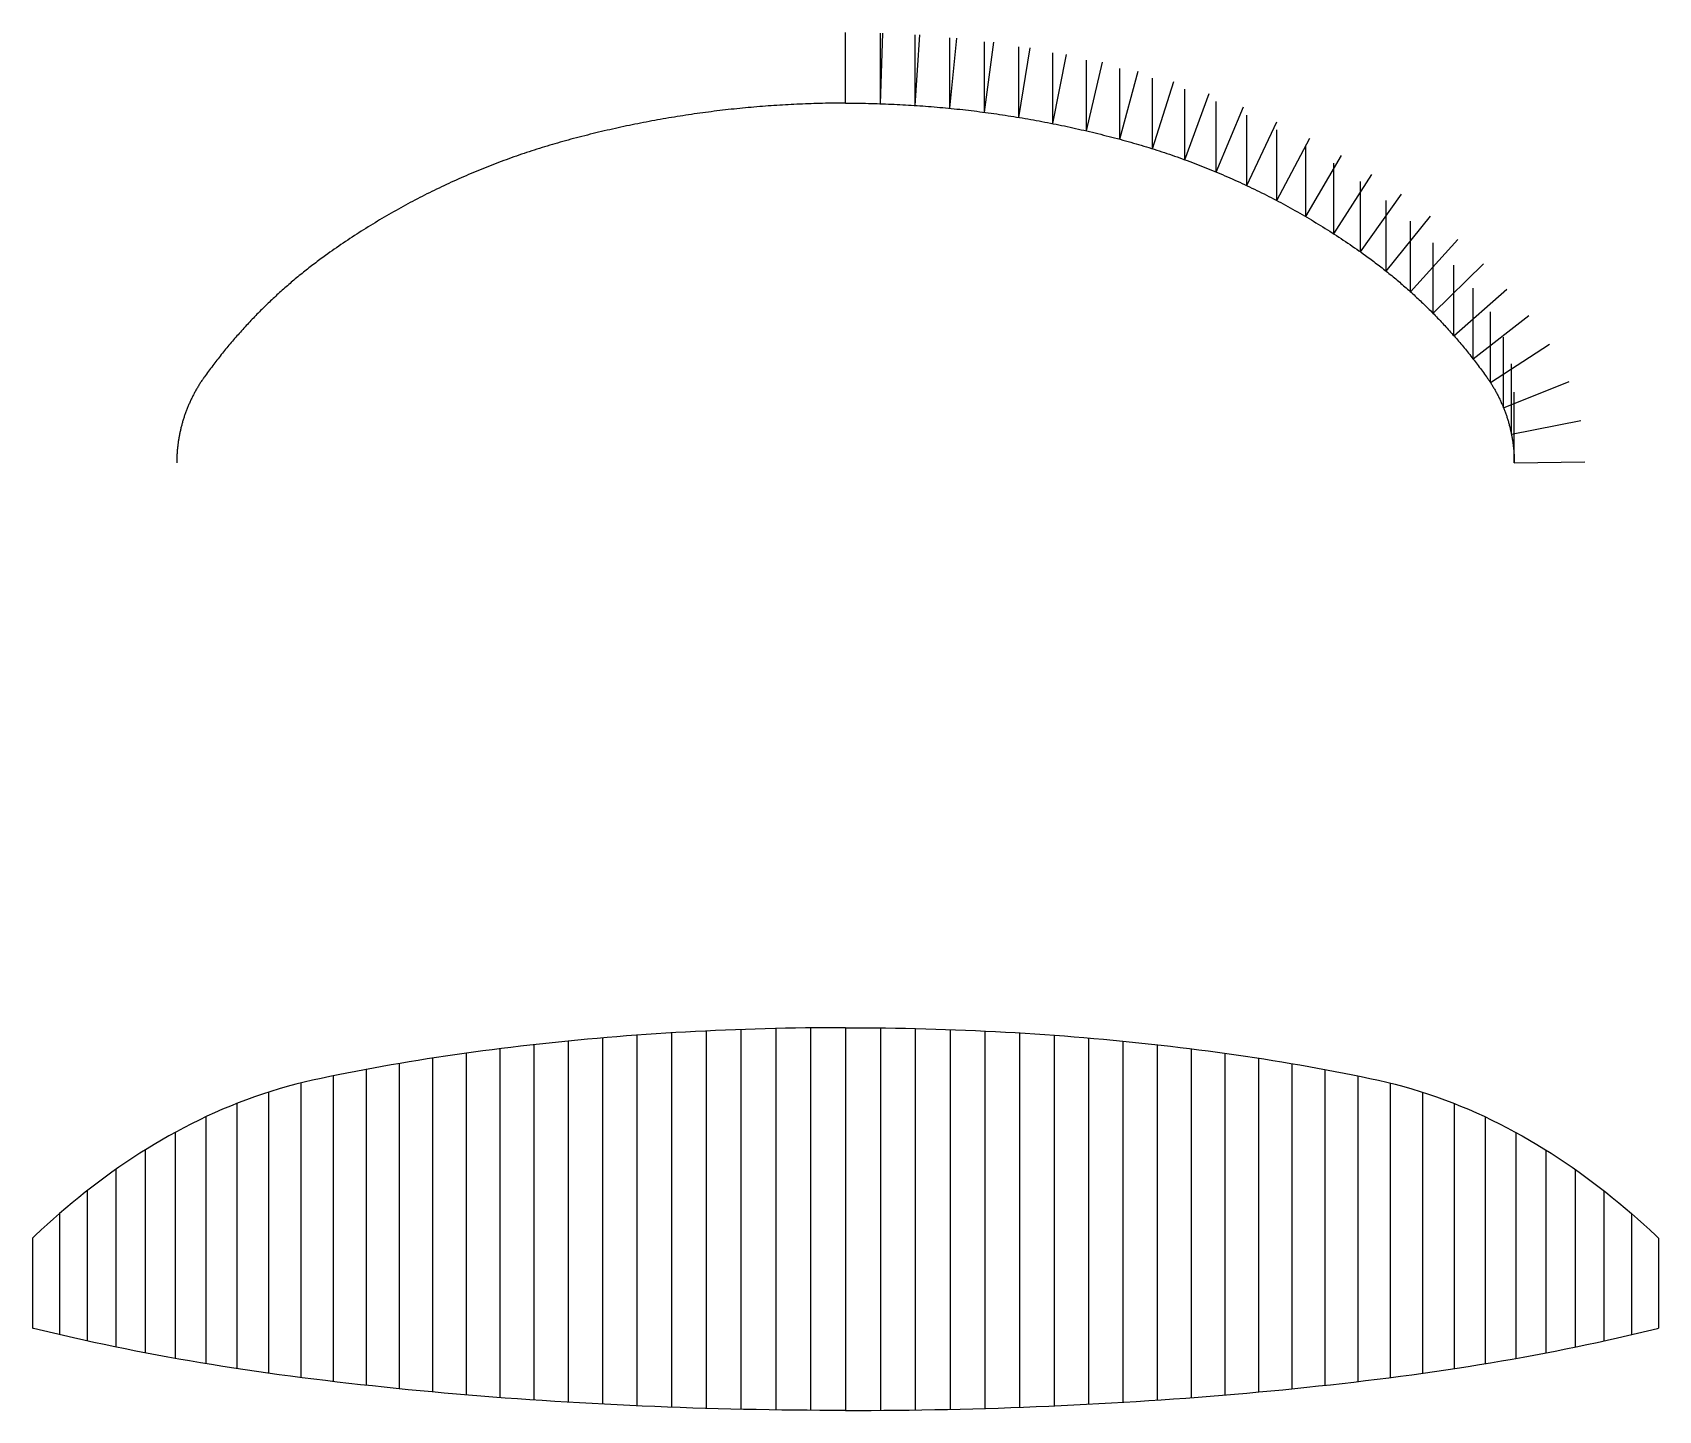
# Model space of a CAD drawing. Extents: x -576 to 576, y -271 to 705.
import ezdxf

# ---------------------------------------------------------------- set-up
doc = ezdxf.new("R2010")
doc.units = 0

msp = doc.modelspace()

# ---------------------------------------------------------------- linework, layer by layer
at = {"layer": 'default', "color": 1, "linetype": 'CONTINUOUS'}
for p, q in [((0, 654.62), (0, 704.62)), ((24.71, 654.21), (24.71, 704.21)), ((49.37, 652.99), (49.37, 702.99)), ((73.95, 650.96), (73.95, 700.96)), ((98.4, 648.13), (98.4, 698.13)), ((122.69, 644.52), (122.69, 694.52)), ((146.77, 640.12), (146.77, 690.12)), ((170.62, 634.95), (170.62, 684.95)), ((194.19, 629.04), (194.19, 679.04)), ((217.42, 622.3), (217.42, 672.3)), ((240.2, 614.55), (240.2, 664.55)), ((-121.1, 644.78), (-123.1, 644.45)), ((-119.1, 645.1), (-121.1, 644.78)), ((-117.1, 645.42), (-119.1, 645.1)), ((-115.1, 645.73), (-117.1, 645.42)), ((-113.09, 646.04), (-115.1, 645.73)), ((-111.09, 646.35), (-113.09, 646.04)), ((-109.08, 646.64), (-111.09, 646.35)), ((-107.08, 646.94), (-109.08, 646.64)), ((-105.07, 647.22), (-107.08, 646.94)), ((-103.06, 647.5), (-105.07, 647.22)), ((-101.05, 647.78), (-103.06, 647.5)), ((-99.04, 648.05), (-101.05, 647.78)), ((-97.03, 648.31), (-99.04, 648.05)), ((-95.02, 648.57), (-97.03, 648.31)), ((-93.01, 648.83), (-95.02, 648.57)), ((-91, 649.08), (-93.01, 648.83)), ((-88.99, 649.32), (-91, 649.08)), ((-86.97, 649.56), (-88.99, 649.32)), ((-84.96, 649.79), (-86.97, 649.56)), ((-82.95, 650.02), (-84.96, 649.79)), ((-80.93, 650.24), (-82.95, 650.02)), ((-78.92, 650.45), (-80.93, 650.24)), ((-76.9, 650.67), (-78.92, 650.45)), ((-74.88, 650.87), (-76.9, 650.67)), ((-72.86, 651.07), (-74.88, 650.87)), ((-70.85, 651.26), (-72.86, 651.07)), ((-68.83, 651.45), (-70.85, 651.26)), ((-66.81, 651.64), (-68.83, 651.45)), ((-64.79, 651.81), (-66.81, 651.64)), ((-62.77, 651.99), (-64.79, 651.81)), ((-60.75, 652.15), (-62.77, 651.99)), ((-58.73, 652.31), (-60.75, 652.15)), ((-56.71, 652.47), (-58.73, 652.31)), ((-54.69, 652.62), (-56.71, 652.47)), ((-52.66, 652.77), (-54.69, 652.62)), ((-50.64, 652.91), (-52.66, 652.77)), ((-48.62, 653.04), (-50.64, 652.91)), ((-46.6, 653.17), (-48.62, 653.04)), ((-44.57, 653.29), (-46.6, 653.17)), ((-42.55, 653.41), (-44.57, 653.29)), ((-40.52, 653.52), (-42.55, 653.41)), ((-38.5, 653.63), (-40.52, 653.52)), ((-36.48, 653.73), (-38.5, 653.63)), ((-34.45, 653.83), (-36.48, 653.73)), ((-32.43, 653.92), (-34.45, 653.83)), ((-30.4, 654), (-32.43, 653.92)), ((-28.37, 654.08), (-30.4, 654)), ((-26.35, 654.15), (-28.37, 654.08)), ((-24.32, 654.22), (-26.35, 654.15)), ((-22.3, 654.29), (-24.32, 654.22)), ((-20.27, 654.34), (-22.3, 654.29)), ((-18.24, 654.4), (-20.27, 654.34)), ((-16.22, 654.44), (-18.24, 654.4)), ((-14.19, 654.48), (-16.22, 654.44)), ((-12.16, 654.52), (-14.19, 654.48)), ((-10.14, 654.55), (-12.16, 654.52)), ((-8.11, 654.57), (-10.14, 654.55)), ((-6.08, 654.59), (-8.11, 654.57)), ((-4.05, 654.61), (-6.08, 654.59)), ((-2.03, 654.61), (-4.05, 654.61)), ((0, 654.62), (-2.03, 654.61)), ((262.48, 605.83), (262.48, 655.83)), ((284.2, 596.19), (284.2, 646.19)), ((-176.72, 633.5), (-178.69, 633.02)), ((-174.75, 633.98), (-176.72, 633.5)), ((-172.78, 634.45), (-174.75, 633.98)), ((-170.8, 634.91), (-172.78, 634.45)), ((-168.83, 635.37), (-170.8, 634.91)), ((-166.85, 635.82), (-168.83, 635.37)), ((-164.87, 636.27), (-166.85, 635.82)), ((-162.9, 636.72), (-164.87, 636.27)), ((-160.92, 637.15), (-162.9, 636.72)), ((-158.94, 637.59), (-160.92, 637.15)), ((-156.95, 638.01), (-158.94, 637.59)), ((-154.97, 638.43), (-156.95, 638.01)), ((-152.99, 638.85), (-154.97, 638.43)), ((-151, 639.26), (-152.99, 638.85)), ((-149.02, 639.67), (-151, 639.26)), ((-147.03, 640.07), (-149.02, 639.67)), ((-145.04, 640.46), (-147.03, 640.07)), ((-143.05, 640.85), (-145.04, 640.46)), ((-141.06, 641.23), (-143.05, 640.85)), ((-139.07, 641.61), (-141.06, 641.23)), ((-137.08, 641.99), (-139.07, 641.61)), ((-135.08, 642.35), (-137.08, 641.99)), ((-133.09, 642.72), (-135.08, 642.35)), ((-131.09, 643.07), (-133.09, 642.72)), ((-129.1, 643.42), (-131.09, 643.07)), ((-127.1, 643.77), (-129.1, 643.42)), ((-125.1, 644.11), (-127.1, 643.77)), ((-123.1, 644.45), (-125.1, 644.11)), ((305.32, 585.65), (305.32, 635.65)), ((-218.47, 621.97), (-220.29, 621.39)), ((-216.64, 622.55), (-218.47, 621.97)), ((-214.82, 623.11), (-216.64, 622.55)), ((-212.99, 623.67), (-214.82, 623.11)), ((-211.16, 624.23), (-212.99, 623.67)), ((-209.33, 624.78), (-211.16, 624.23)), ((-207.5, 625.32), (-209.33, 624.78)), ((-205.67, 625.85), (-207.5, 625.32)), ((-203.83, 626.38), (-205.67, 625.85)), ((-201.99, 626.9), (-203.83, 626.38)), ((-200.15, 627.42), (-201.99, 626.9)), ((-198.31, 627.93), (-200.15, 627.42)), ((-196.35, 628.46), (-198.31, 627.93)), ((-194.4, 628.99), (-196.35, 628.46)), ((-192.44, 629.51), (-194.4, 628.99)), ((-190.48, 630.03), (-192.44, 629.51)), ((-188.52, 630.54), (-190.48, 630.03)), ((-186.55, 631.05), (-188.52, 630.54)), ((-184.59, 631.55), (-186.55, 631.05)), ((-182.62, 632.05), (-184.59, 631.55)), ((-180.66, 632.54), (-182.62, 632.05)), ((-178.69, 633.02), (-180.66, 632.54)), ((325.8, 574.28), (325.8, 624.28)), ((-250.89, 610.51), (-252.67, 609.82)), ((-249.11, 611.21), (-250.89, 610.51)), ((-247.33, 611.89), (-249.11, 611.21)), ((-245.54, 612.57), (-247.33, 611.89)), ((-243.75, 613.24), (-245.54, 612.57)), ((-241.96, 613.91), (-243.75, 613.24)), ((-240.17, 614.57), (-241.96, 613.91)), ((-238.37, 615.22), (-240.17, 614.57)), ((-236.57, 615.87), (-238.37, 615.22)), ((-234.77, 616.51), (-236.57, 615.87)), ((-232.97, 617.14), (-234.77, 616.51)), ((-231.16, 617.77), (-232.97, 617.14)), ((-229.36, 618.39), (-231.16, 617.77)), ((-227.55, 619), (-229.36, 618.39)), ((-225.73, 619.61), (-227.55, 619)), ((-223.92, 620.21), (-225.73, 619.61)), ((-222.1, 620.8), (-223.92, 620.21)), ((-220.29, 621.39), (-222.1, 620.8)), ((345.58, 562.12), (345.58, 612.12)), ((-279.04, 598.58), (-280.77, 597.79)), ((-277.3, 599.38), (-279.04, 598.58)), ((-275.56, 600.16), (-277.3, 599.38)), ((-273.81, 600.94), (-275.56, 600.16)), ((-272.07, 601.72), (-273.81, 600.94)), ((-270.32, 602.49), (-272.07, 601.72)), ((-268.56, 603.25), (-270.32, 602.49)), ((-266.81, 604), (-268.56, 603.25)), ((-265.05, 604.75), (-266.81, 604)), ((-263.29, 605.49), (-265.05, 604.75)), ((-261.53, 606.23), (-263.29, 605.49)), ((-259.76, 606.96), (-261.53, 606.23)), ((-257.99, 607.68), (-259.76, 606.96)), ((-256.22, 608.4), (-257.99, 607.68)), ((-254.45, 609.11), (-256.22, 608.4)), ((-252.67, 609.82), (-254.45, 609.11)), ((364.64, 549.22), (364.64, 599.22)), ((-301.37, 587.71), (-303.07, 586.83)), ((-299.67, 588.58), (-301.37, 587.71)), ((-297.97, 589.45), (-299.67, 588.58)), ((-296.26, 590.31), (-297.97, 589.45)), ((-294.55, 591.17), (-296.26, 590.31)), ((-292.84, 592.02), (-294.55, 591.17)), ((-291.13, 592.86), (-292.84, 592.02)), ((-289.41, 593.7), (-291.13, 592.86)), ((-287.69, 594.53), (-289.41, 593.7)), ((-285.96, 595.35), (-287.69, 594.53)), ((-284.24, 596.17), (-285.96, 595.35)), ((-282.51, 596.98), (-284.24, 596.17)), ((-280.77, 597.79), (-282.51, 596.98)), ((-323.17, 575.8), (-324.82, 574.84)), ((-321.51, 576.75), (-323.17, 575.8)), ((-319.85, 577.7), (-321.51, 576.75)), ((-318.19, 578.64), (-319.85, 577.7)), ((-316.52, 579.57), (-318.19, 578.64)), ((-314.85, 580.5), (-316.52, 579.57)), ((-313.18, 581.42), (-314.85, 580.5)), ((-311.5, 582.34), (-313.18, 581.42)), ((-309.82, 583.25), (-311.5, 582.34)), ((-308.14, 584.15), (-309.82, 583.25)), ((-306.45, 585.05), (-308.14, 584.15)), ((-304.76, 585.94), (-306.45, 585.05)), ((-303.07, 586.83), (-304.76, 585.94)), ((382.84, 535.57), (382.84, 585.57)), ((-341.16, 564.94), (-342.78, 563.91)), ((-339.55, 565.95), (-341.16, 564.94)), ((-337.92, 566.97), (-339.55, 565.95)), ((-336.3, 567.97), (-337.92, 566.97)), ((-334.67, 568.97), (-336.3, 567.97)), ((-333.04, 569.96), (-334.67, 568.97)), ((-331.4, 570.95), (-333.04, 569.96)), ((-329.76, 571.93), (-331.4, 570.95)), ((-328.12, 572.91), (-329.76, 571.93)), ((-326.47, 573.88), (-328.12, 572.91)), ((-324.82, 574.84), (-326.47, 573.88)), ((399.95, 521.06), (399.95, 571.06)), ((-358.71, 553.37), (-360.28, 552.28)), ((-357.13, 554.45), (-358.71, 553.37)), ((-355.55, 555.52), (-357.13, 554.45)), ((-353.97, 556.59), (-355.55, 555.52)), ((-352.38, 557.66), (-353.97, 556.59)), ((-350.79, 558.71), (-352.38, 557.66)), ((-349.2, 559.76), (-350.79, 558.71)), ((-347.6, 560.81), (-349.2, 559.76)), ((-345.99, 561.85), (-347.6, 560.81)), ((-344.39, 562.89), (-345.99, 561.85)), ((-342.78, 563.91), (-344.39, 562.89)), ((415.91, 505.8), (415.91, 555.8)), ((-375.02, 541.65), (-376, 540.91)), ((-374.04, 542.39), (-375.02, 541.65)), ((-373.05, 543.13), (-374.04, 542.39)), ((-372.06, 543.86), (-373.05, 543.13)), ((-371.07, 544.59), (-372.06, 543.86)), ((-370.08, 545.32), (-371.07, 544.59)), ((-369.08, 546.05), (-370.08, 545.32)), ((-368.09, 546.77), (-369.08, 546.05)), ((-366.53, 547.88), (-368.09, 546.77)), ((-364.98, 548.99), (-366.53, 547.88)), ((-363.42, 550.09), (-364.98, 548.99)), ((-361.85, 551.19), (-363.42, 550.09)), ((-360.28, 552.28), (-361.85, 551.19)), ((-389.47, 530.15), (-390.42, 529.36)), ((-388.53, 530.94), (-389.47, 530.15)), ((-387.58, 531.73), (-388.53, 530.94)), ((-386.63, 532.51), (-387.58, 531.73)), ((-385.67, 533.29), (-386.63, 532.51)), ((-384.72, 534.06), (-385.67, 533.29)), ((-383.76, 534.84), (-384.72, 534.06)), ((-382.8, 535.61), (-383.76, 534.84)), ((-381.84, 536.37), (-382.8, 535.61)), ((-380.87, 537.14), (-381.84, 536.37)), ((-379.9, 537.9), (-380.87, 537.14)), ((-378.93, 538.65), (-379.9, 537.9)), ((-377.96, 539.41), (-378.93, 538.65)), ((-376.98, 540.16), (-377.96, 539.41)), ((-376, 540.91), (-376.98, 540.16)), ((430.68, 489.93), (430.68, 539.93)), ((-403.34, 517.96), (-404.25, 517.12)), ((-402.44, 518.8), (-403.34, 517.96)), ((-401.53, 519.63), (-402.44, 518.8)), ((-400.62, 520.45), (-401.53, 519.63)), ((-399.7, 521.28), (-400.62, 520.45)), ((-398.79, 522.1), (-399.7, 521.28)), ((-397.87, 522.92), (-398.79, 522.1)), ((-396.95, 523.74), (-397.87, 522.92)), ((-396.02, 524.55), (-396.95, 523.74)), ((-395.09, 525.36), (-396.02, 524.55)), ((-394.16, 526.17), (-395.09, 525.36)), ((-393.23, 526.97), (-394.16, 526.17)), ((-392.3, 527.77), (-393.23, 526.97)), ((-391.36, 528.57), (-392.3, 527.77)), ((-390.42, 529.36), (-391.36, 528.57)), ((444.23, 473.59), (444.23, 523.59)), ((-414.87, 506.85), (-415.73, 505.98)), ((-414, 507.72), (-414.87, 506.85)), ((-413.12, 508.59), (-414, 507.72)), ((-412.25, 509.46), (-413.12, 508.59)), ((-411.37, 510.32), (-412.25, 509.46)), ((-410.49, 511.18), (-411.37, 510.32)), ((-409.61, 512.04), (-410.49, 511.18)), ((-408.72, 512.9), (-409.61, 512.04)), ((-407.83, 513.75), (-408.72, 512.9)), ((-406.94, 514.6), (-407.83, 513.75)), ((-406.04, 515.44), (-406.94, 514.6)), ((-405.15, 516.28), (-406.04, 515.44)), ((-404.25, 517.12), (-405.15, 516.28)), ((456.49, 456.86), (456.49, 506.86)), ((-425.9, 495.26), (-426.73, 494.35)), ((-425.07, 496.17), (-425.9, 495.26)), ((-424.24, 497.08), (-425.07, 496.17)), ((-423.4, 497.98), (-424.24, 497.08)), ((-422.56, 498.88), (-423.4, 497.98)), ((-421.72, 499.78), (-422.56, 498.88)), ((-420.87, 500.67), (-421.72, 499.78)), ((-420.02, 501.56), (-420.87, 500.67)), ((-419.17, 502.45), (-420.02, 501.56)), ((-418.31, 503.34), (-419.17, 502.45)), ((-417.46, 504.22), (-418.31, 503.34)), ((-416.6, 505.1), (-417.46, 504.22)), ((-415.73, 505.98), (-416.6, 505.1)), ((-435.65, 484.16), (-436.44, 483.21)), ((-434.85, 485.1), (-435.65, 484.16)), ((-434.05, 486.03), (-434.85, 485.1)), ((-433.25, 486.97), (-434.05, 486.03)), ((-432.45, 487.9), (-433.25, 486.97)), ((-431.64, 488.83), (-432.45, 487.9)), ((-430.83, 489.76), (-431.64, 488.83)), ((-430.02, 490.68), (-430.83, 489.76)), ((-429.2, 491.6), (-430.02, 490.68)), ((-428.38, 492.52), (-429.2, 491.6)), ((-427.56, 493.44), (-428.38, 492.52)), ((-426.73, 494.35), (-427.56, 493.44)), ((465.81, 438.95), (465.81, 488.95)), ((-444.94, 472.67), (-445.7, 471.7)), ((-444.19, 473.64), (-444.94, 472.67)), ((-443.42, 474.61), (-444.19, 473.64)), ((-442.66, 475.58), (-443.42, 474.61)), ((-441.89, 476.54), (-442.66, 475.58)), ((-441.12, 477.5), (-441.89, 476.54)), ((-440.35, 478.46), (-441.12, 477.5)), ((-439.57, 479.42), (-440.35, 478.46)), ((-438.8, 480.37), (-439.57, 479.42)), ((-438.01, 481.32), (-438.8, 480.37)), ((-437.23, 482.27), (-438.01, 481.32)), ((-436.44, 483.21), (-437.23, 482.27)), ((-453.78, 460.83), (-454.16, 460.3)), ((-452.34, 462.83), (-453.78, 460.83)), ((-451.61, 463.83), (-452.34, 462.83)), ((-450.89, 464.82), (-451.61, 463.83)), ((-450.15, 465.81), (-450.89, 464.82)), ((-449.42, 466.8), (-450.15, 465.81)), ((-448.68, 467.78), (-449.42, 466.8)), ((-447.94, 468.76), (-448.68, 467.78)), ((-447.2, 469.75), (-447.94, 468.76)), ((-446.45, 470.72), (-447.2, 469.75)), ((-445.7, 471.7), (-446.45, 470.72)), ((471.42, 420.15), (471.42, 470.15)), ((-461.05, 449.14), (-461.36, 448.56)), ((-460.74, 449.71), (-461.05, 449.14)), ((-460.42, 450.29), (-460.74, 449.71)), ((-460.1, 450.86), (-460.42, 450.29)), ((-459.78, 451.44), (-460.1, 450.86)), ((-459.46, 452.01), (-459.78, 451.44)), ((-459.13, 452.57), (-459.46, 452.01)), ((-458.8, 453.14), (-459.13, 452.57)), ((-458.46, 453.7), (-458.8, 453.14)), ((-458.12, 454.27), (-458.46, 453.7)), ((-457.78, 454.82), (-458.12, 454.27)), ((-457.43, 455.38), (-457.78, 454.82)), ((-457.08, 455.94), (-457.43, 455.38)), ((-456.73, 456.49), (-457.08, 455.94)), ((-456.37, 457.04), (-456.73, 456.49)), ((-456.01, 457.59), (-456.37, 457.04)), ((-455.65, 458.14), (-456.01, 457.59)), ((-455.28, 458.68), (-455.65, 458.14)), ((-454.91, 459.22), (-455.28, 458.68)), ((-454.54, 459.76), (-454.91, 459.22)), ((-454.16, 460.3), (-454.54, 459.76)), ((473.45, 400), (473.45, 450)), ((-466.26, 437.82), (-466.49, 437.21)), ((-466.02, 438.43), (-466.26, 437.82)), ((-465.77, 439.04), (-466.02, 438.43)), ((-465.52, 439.64), (-465.77, 439.04)), ((-465.27, 440.25), (-465.52, 439.64)), ((-465.02, 440.86), (-465.27, 440.25)), ((-464.76, 441.46), (-465.02, 440.86)), ((-464.49, 442.06), (-464.76, 441.46)), ((-464.23, 442.66), (-464.49, 442.06)), ((-463.96, 443.26), (-464.23, 442.66)), ((-463.68, 443.85), (-463.96, 443.26)), ((-463.4, 444.45), (-463.68, 443.85)), ((-463.12, 445.04), (-463.4, 444.45)), ((-462.84, 445.63), (-463.12, 445.04)), ((-462.55, 446.22), (-462.84, 445.63)), ((-462.26, 446.81), (-462.55, 446.22)), ((-461.96, 447.39), (-462.26, 446.81)), ((-461.66, 447.98), (-461.96, 447.39)), ((-461.36, 448.56), (-461.66, 447.98)), ((-470.09, 425.96), (-470.25, 425.33)), ((-469.92, 426.6), (-470.09, 425.96)), ((-469.75, 427.23), (-469.92, 426.6)), ((-469.58, 427.86), (-469.75, 427.23)), ((-469.4, 428.49), (-469.58, 427.86)), ((-469.22, 429.12), (-469.4, 428.49)), ((-469.03, 429.75), (-469.22, 429.12)), ((-468.84, 430.38), (-469.03, 429.75)), ((-468.65, 431.01), (-468.84, 430.38)), ((-468.45, 431.63), (-468.65, 431.01)), ((-468.25, 432.26), (-468.45, 431.63)), ((-468.04, 432.88), (-468.25, 432.26)), ((-467.83, 433.5), (-468.04, 432.88)), ((-467.62, 434.12), (-467.83, 433.5)), ((-467.4, 434.74), (-467.62, 434.12)), ((-467.18, 435.36), (-467.4, 434.74)), ((-466.96, 435.98), (-467.18, 435.36)), ((-466.73, 436.59), (-466.96, 435.98)), ((-466.49, 437.21), (-466.73, 436.59)), ((-472.41, 414.39), (-472.5, 413.74)), ((-472.31, 415.04), (-472.41, 414.39)), ((-472.21, 415.68), (-472.31, 415.04)), ((-472.11, 416.33), (-472.21, 415.68)), ((-472, 416.98), (-472.11, 416.33)), ((-471.89, 417.63), (-472, 416.98)), ((-471.78, 418.27), (-471.89, 417.63)), ((-471.66, 418.92), (-471.78, 418.27)), ((-471.54, 419.56), (-471.66, 418.92)), ((-471.41, 420.21), (-471.54, 419.56)), ((-471.28, 420.85), (-471.41, 420.21)), ((-471.15, 421.49), (-471.28, 420.85)), ((-471.01, 422.13), (-471.15, 421.49)), ((-470.86, 422.77), (-471.01, 422.13)), ((-470.72, 423.41), (-470.86, 422.77)), ((-470.57, 424.05), (-470.72, 423.41)), ((-470.41, 424.69), (-470.57, 424.05)), ((-470.25, 425.33), (-470.41, 424.69)), ((-473.39, 403.28), (-473.41, 402.62)), ((-473.36, 403.94), (-473.39, 403.28)), ((-473.33, 404.59), (-473.36, 403.94)), ((-473.3, 405.25), (-473.33, 404.59)), ((-473.26, 405.9), (-473.3, 405.25)), ((-473.22, 406.56), (-473.26, 405.9)), ((-473.18, 407.21), (-473.22, 406.56)), ((-473.13, 407.87), (-473.18, 407.21)), ((-473.07, 408.52), (-473.13, 407.87)), ((-473.01, 409.17), (-473.07, 408.52)), ((-472.95, 409.83), (-473.01, 409.17)), ((-472.89, 410.48), (-472.95, 409.83)), ((-472.82, 411.13), (-472.89, 410.48)), ((-472.74, 411.78), (-472.82, 411.13)), ((-472.66, 412.44), (-472.74, 411.78)), ((-472.58, 413.09), (-472.66, 412.44)), ((-472.5, 413.74), (-472.58, 413.09)), ((-473.44, 401.31), (-473.45, 400.66)), ((-473.45, 400.66), (-473.45, 400)), ((-473.43, 401.97), (-473.44, 401.31)), ((-473.41, 402.62), (-473.43, 401.97)), ((0, 0), (-7.1, -0.01)), ((0, 0), (7.1, -0.01)), ((0, 0), (0, -271.02)), ((-209.88, -10.86), (-216.66, -11.59)), ((-203.09, -10.15), (-209.88, -10.86)), ((-196.27, -9.47), (-203.09, -10.15)), ((-196.43, -9.48), (-196.43, -265.2)), ((-189.44, -8.81), (-196.27, -9.47)), ((-182.58, -8.17), (-189.44, -8.81)), ((-175.71, -7.56), (-182.58, -8.17)), ((-168.82, -6.97), (-175.71, -7.56)), ((-172.13, -7.25), (-172.13, -266.56)), ((-161.91, -6.4), (-168.82, -6.97)), ((-154.99, -5.86), (-161.91, -6.4)), ((-148.05, -5.34), (-154.99, -5.86)), ((-141.1, -4.85), (-148.05, -5.34)), ((-147.73, -5.32), (-147.73, -267.74)), ((-134.13, -4.37), (-141.1, -4.85)), ((-127.15, -3.93), (-134.13, -4.37)), ((-120.15, -3.5), (-127.15, -3.93)), ((-123.24, -3.69), (-123.24, -268.74)), ((-113.15, -3.11), (-120.15, -3.5)), ((-106.13, -2.73), (-113.15, -3.11)), ((-99.1, -2.38), (-106.13, -2.73)), ((-92.07, -2.05), (-99.1, -2.38)), ((-98.68, -2.36), (-98.68, -269.56)), ((-85.02, -1.75), (-92.07, -2.05)), ((-77.97, -1.47), (-85.02, -1.75)), ((-70.9, -1.21), (-77.97, -1.47)), ((-74.07, -1.33), (-74.07, -270.2)), ((-63.83, -0.98), (-70.9, -1.21)), ((-56.76, -0.78), (-63.83, -0.98)), ((-49.67, -0.6), (-56.76, -0.78)), ((-42.59, -0.44), (-49.67, -0.6)), ((-49.41, -0.59), (-49.41, -270.65)), ((-35.5, -0.3), (-42.59, -0.44)), ((-28.4, -0.19), (-35.5, -0.3)), ((-21.3, -0.11), (-28.4, -0.19)), ((-24.71, -0.15), (-24.71, -270.93)), ((-14.2, -0.05), (-21.3, -0.11)), ((-7.1, -0.01), (-14.2, -0.05)), ((7.1, -0.01), (14.2, -0.05)), ((14.2, -0.05), (21.3, -0.11)), ((21.3, -0.11), (28.4, -0.19)), ((28.4, -0.19), (35.5, -0.3)), ((35.5, -0.3), (42.59, -0.44)), ((42.59, -0.44), (49.67, -0.6)), ((49.67, -0.6), (56.76, -0.78)), ((56.76, -0.78), (63.83, -0.98)), ((63.83, -0.98), (70.9, -1.21)), ((70.9, -1.21), (77.97, -1.47)), ((77.97, -1.47), (85.02, -1.75)), ((85.02, -1.75), (92.07, -2.05)), ((92.07, -2.05), (99.1, -2.38)), ((99.1, -2.38), (106.13, -2.73)), ((106.13, -2.73), (113.15, -3.11)), ((113.15, -3.11), (120.15, -3.5)), ((120.15, -3.5), (127.15, -3.93)), ((127.15, -3.93), (134.13, -4.37)), ((134.13, -4.37), (141.1, -4.85)), ((141.1, -4.85), (148.05, -5.34)), ((148.05, -5.34), (154.99, -5.86)), ((154.99, -5.86), (161.91, -6.4)), ((161.91, -6.4), (168.82, -6.97)), ((168.82, -6.97), (175.71, -7.56)), ((175.71, -7.56), (182.58, -8.17)), ((182.58, -8.17), (189.44, -8.81)), ((189.44, -8.81), (196.27, -9.47)), ((196.27, -9.47), (203.09, -10.15)), ((203.09, -10.15), (209.88, -10.86)), ((209.88, -10.86), (216.66, -11.59)), ((-296.07, -22.13), (-302.51, -23.16)), ((-289.6, -21.13), (-296.07, -22.13)), ((-292.38, -21.56), (-292.38, -257.92)), ((-283.1, -20.15), (-289.6, -21.13)), ((-276.57, -19.19), (-283.1, -20.15)), ((-270.01, -18.26), (-276.57, -19.19)), ((-263.43, -17.34), (-270.01, -18.26)), ((-268.61, -18.06), (-268.61, -260.01)), ((-256.82, -16.45), (-263.43, -17.34)), ((-250.19, -15.58), (-256.82, -16.45)), ((-243.53, -14.74), (-250.19, -15.58)), ((-244.68, -14.89), (-244.68, -261.92)), ((-236.85, -13.92), (-243.53, -14.74)), ((-230.14, -13.12), (-236.85, -13.92)), ((-223.41, -12.34), (-230.14, -13.12)), ((-216.66, -11.59), (-223.41, -12.34)), ((-220.62, -12.03), (-220.62, -263.65)), ((216.66, -11.59), (223.41, -12.34)), ((223.41, -12.34), (230.14, -13.12)), ((230.14, -13.12), (236.85, -13.92)), ((236.85, -13.92), (243.53, -14.74)), ((243.53, -14.74), (250.19, -15.58)), ((250.19, -15.58), (256.82, -16.45)), ((256.82, -16.45), (263.43, -17.34)), ((263.43, -17.34), (270.01, -18.26)), ((270.01, -18.26), (276.57, -19.19)), ((276.57, -19.19), (283.1, -20.15)), ((283.1, -20.15), (289.6, -21.13)), ((289.6, -21.13), (296.07, -22.13)), ((296.07, -22.13), (302.51, -23.16)), ((-359.03, -33.35), (-365.14, -34.59)), ((-362.63, -34.08), (-362.63, -250.55)), ((-352.89, -32.13), (-359.03, -33.35)), ((-346.71, -30.94), (-352.89, -32.13)), ((-340.49, -29.76), (-346.71, -30.94)), ((-334.24, -28.61), (-340.49, -29.76)), ((-339.41, -29.56), (-339.41, -253.19)), ((-327.96, -27.47), (-334.24, -28.61)), ((-321.64, -26.36), (-327.96, -27.47)), ((-315.3, -25.27), (-321.64, -26.36)), ((-315.98, -25.39), (-315.98, -255.65)), ((-308.92, -24.2), (-315.3, -25.27)), ((-302.51, -23.16), (-308.92, -24.2)), ((302.51, -23.16), (308.92, -24.2)), ((308.92, -24.2), (315.3, -25.27)), ((315.3, -25.27), (321.64, -26.36)), ((321.64, -26.36), (327.96, -27.47)), ((327.96, -27.47), (334.24, -28.61)), ((334.24, -28.61), (340.49, -29.76)), ((340.49, -29.76), (346.71, -30.94)), ((346.71, -30.94), (352.89, -32.13)), ((352.89, -32.13), (359.03, -33.35)), ((359.03, -33.35), (365.14, -34.59)), ((-406.86, -45.06), (-412.66, -46.95)), ((-408.4, -45.57), (-408.4, -244.66)), ((-401.01, -43.28), (-406.86, -45.06)), ((-395.13, -41.59), (-401.01, -43.28)), ((-389.21, -40), (-395.13, -41.59)), ((-383.25, -38.52), (-389.21, -40)), ((-385.65, -39.11), (-385.65, -247.72)), ((-377.25, -37.14), (-383.25, -38.52)), ((-371.22, -35.85), (-377.25, -37.13)), ((-365.14, -34.59), (-371.22, -35.85)), ((365.14, -34.59), (371.22, -35.85)), ((371.22, -35.85), (377.25, -37.13)), ((377.25, -37.14), (383.25, -38.52)), ((383.25, -38.52), (389.21, -40)), ((389.21, -40), (395.13, -41.59)), ((395.13, -41.59), (401.01, -43.28)), ((401.01, -43.28), (406.86, -45.06)), ((406.86, -45.06), (412.66, -46.95)), ((-435.44, -55.44), (-441.03, -57.79)), ((-429.81, -53.18), (-435.44, -55.44)), ((-430.84, -53.6), (-430.84, -241.36)), ((-424.13, -51.01), (-429.81, -53.18)), ((-418.42, -48.94), (-424.13, -51.01)), ((-412.66, -46.95), (-418.42, -48.94)), ((412.66, -46.95), (418.42, -48.94)), ((418.42, -48.94), (424.13, -51.01)), ((424.13, -51.01), (429.81, -53.18)), ((429.81, -53.18), (435.44, -55.44)), ((435.44, -55.44), (441.03, -57.79)), ((-462.94, -68.04), (-468.3, -70.8)), ((-457.53, -65.35), (-462.94, -68.04)), ((-452.07, -62.75), (-457.53, -65.35)), ((-452.92, -63.16), (-452.92, -237.84)), ((-446.57, -60.23), (-452.07, -62.75)), ((-441.03, -57.79), (-446.57, -60.23)), ((441.03, -57.79), (446.57, -60.23)), ((446.57, -60.23), (452.07, -62.75)), ((452.07, -62.75), (457.53, -65.35)), ((457.53, -65.35), (462.94, -68.04)), ((462.94, -68.04), (468.3, -70.8)), ((-484.11, -79.53), (-489.28, -82.59)), ((-478.89, -76.55), (-484.11, -79.53)), ((-473.62, -73.64), (-478.89, -76.55)), ((-474.61, -74.18), (-474.61, -234.11)), ((-468.3, -70.8), (-473.62, -73.64)), ((468.3, -70.8), (473.62, -73.64)), ((473.62, -73.64), (478.89, -76.55)), ((478.89, -76.55), (484.11, -79.53)), ((484.11, -79.53), (489.28, -82.59)), ((-499.48, -88.9), (-504.5, -92.15)), ((-494.4, -85.71), (-499.48, -88.9)), ((-495.84, -86.61), (-495.84, -230.19)), ((-489.28, -82.59), (-494.4, -85.71)), ((489.28, -82.59), (494.4, -85.71)), ((494.4, -85.71), (499.48, -88.9)), ((499.48, -88.9), (504.5, -92.15)), ((-519.27, -102.26), (-524.09, -105.75)), ((-514.4, -98.83), (-519.27, -102.26)), ((-516.58, -100.37), (-516.58, -226.07)), ((-509.47, -95.46), (-514.4, -98.83)), ((-504.5, -92.15), (-509.47, -95.46)), ((504.5, -92.15), (509.47, -95.46)), ((509.47, -95.46), (514.4, -98.83)), ((514.4, -98.83), (519.27, -102.26)), ((519.27, -102.26), (524.09, -105.75)), ((-533.57, -112.87), (-538.23, -116.51)), ((-528.85, -109.28), (-533.57, -112.87)), ((-524.09, -105.75), (-528.85, -109.28)), ((524.09, -105.75), (528.85, -109.28)), ((528.85, -109.28), (533.57, -112.87)), ((533.57, -112.87), (538.23, -116.51)), ((-547.39, -123.92), (-551.88, -127.69)), ((-542.83, -120.19), (-547.39, -123.92)), ((-538.23, -116.51), (-542.83, -120.19)), ((-536.8, -115.39), (-536.8, -221.79)), ((538.23, -116.51), (542.83, -120.19)), ((542.83, -120.19), (547.39, -123.92)), ((547.39, -123.92), (551.88, -127.69)), ((-560.71, -135.34), (-565.04, -139.22)), ((-556.33, -131.49), (-560.71, -135.34)), ((-556.45, -131.6), (-556.45, -217.36)), ((-551.88, -127.69), (-556.33, -131.49)), ((551.88, -127.69), (556.33, -131.49)), ((556.33, -131.49), (560.71, -135.34)), ((560.71, -135.34), (565.04, -139.22)), ((-573.54, -147.08), (-575.5, -148.95)), ((-575.5, -148.95), (-575.5, -212.8)), ((-575.5, -148.95), (-575.5, -212.8)), ((-569.32, -143.14), (-573.54, -147.08)), ((-565.04, -139.22), (-569.32, -143.14)), ((565.04, -139.22), (569.32, -143.14)), ((569.32, -143.14), (573.54, -147.08)), ((573.54, -147.08), (575.5, -148.95)), ((575.5, -148.95), (575.5, -212.8)), ((-574.8, -212.97), (-575.5, -212.8)), ((-567.81, -214.68), (-574.8, -212.97)), ((-560.76, -216.36), (-567.81, -214.68)), ((-553.65, -218.01), (-560.76, -216.36)), ((-546.49, -219.65), (-553.65, -218.01)), ((546.49, -219.65), (553.65, -218.01)), ((553.65, -218.01), (560.76, -216.36)), ((560.76, -216.36), (567.81, -214.68)), ((567.81, -214.68), (574.8, -212.97)), ((574.8, -212.97), (575.5, -212.8)), ((-539.27, -221.25), (-546.49, -219.65)), ((-532, -222.84), (-539.27, -221.25)), ((-524.68, -224.4), (-532, -222.84)), ((-517.3, -225.93), (-524.68, -224.4)), ((-509.88, -227.44), (-517.3, -225.93)), ((-502.4, -228.92), (-509.88, -227.44)), ((-494.87, -230.37), (-502.4, -228.92)), ((494.87, -230.37), (502.4, -228.92)), ((502.4, -228.92), (509.88, -227.44)), ((509.88, -227.44), (517.3, -225.93)), ((517.3, -225.93), (524.68, -224.4)), ((524.68, -224.4), (532, -222.84)), ((532, -222.84), (539.27, -221.25)), ((539.27, -221.25), (546.49, -219.65)), ((-487.29, -231.8), (-494.87, -230.37)), ((-479.67, -233.2), (-487.29, -231.8)), ((-471.99, -234.58), (-479.67, -233.2)), ((-464.27, -235.93), (-471.99, -234.58)), ((-456.5, -237.25), (-464.27, -235.93)), ((-448.69, -238.54), (-456.5, -237.25)), ((-440.83, -239.81), (-448.69, -238.54)), ((-432.93, -241.04), (-440.83, -239.81)), ((-424.98, -242.25), (-432.93, -241.04)), ((424.98, -242.25), (432.93, -241.04)), ((432.93, -241.04), (440.83, -239.81)), ((440.83, -239.81), (448.69, -238.54)), ((448.69, -238.54), (456.5, -237.25)), ((456.5, -237.25), (464.27, -235.93)), ((464.27, -235.93), (471.99, -234.58)), ((471.99, -234.58), (479.67, -233.2)), ((479.67, -233.2), (487.29, -231.8)), ((487.29, -231.8), (494.87, -230.37)), ((-416.99, -243.43), (-424.98, -242.25)), ((-408.96, -244.58), (-416.99, -243.43)), ((-400.89, -245.7), (-408.96, -244.58)), ((-392.78, -246.79), (-400.89, -245.7)), ((-384.63, -247.86), (-392.78, -246.79)), ((-376.44, -248.89), (-384.63, -247.86)), ((-368.21, -249.89), (-376.44, -248.89)), ((-359.95, -250.87), (-368.21, -249.89)), ((-351.65, -251.83), (-359.95, -250.87)), ((-343.31, -252.76), (-351.65, -251.83)), ((-334.94, -253.68), (-343.31, -252.76)), ((334.94, -253.68), (343.31, -252.76)), ((343.31, -252.76), (351.65, -251.83)), ((351.65, -251.83), (359.95, -250.87)), ((359.95, -250.87), (368.21, -249.89)), ((368.21, -249.89), (376.44, -248.89)), ((376.44, -248.89), (384.63, -247.86)), ((384.63, -247.86), (392.78, -246.79)), ((392.78, -246.79), (400.89, -245.7)), ((400.89, -245.7), (408.96, -244.58)), ((408.96, -244.58), (416.99, -243.43)), ((416.99, -243.43), (424.98, -242.25)), ((-326.54, -254.57), (-334.94, -253.68)), ((-318.11, -255.44), (-326.54, -254.57)), ((-309.64, -256.28), (-318.11, -255.44)), ((-301.14, -257.1), (-309.64, -256.28)), ((-292.61, -257.9), (-301.14, -257.1)), ((-284.06, -258.68), (-292.61, -257.9)), ((-275.47, -259.43), (-284.06, -258.68)), ((-266.86, -260.16), (-275.47, -259.43)), ((-258.22, -260.87), (-266.86, -260.16)), ((-249.55, -261.55), (-258.22, -260.87)), ((-240.86, -262.21), (-249.55, -261.55)), ((-232.15, -262.85), (-240.86, -262.21)), ((-223.41, -263.46), (-232.15, -262.85)), ((-214.65, -264.05), (-223.41, -263.46)), ((-205.87, -264.62), (-214.65, -264.05)), ((-197.06, -265.16), (-205.87, -264.62)), ((197.06, -265.16), (205.87, -264.62)), ((205.87, -264.62), (214.65, -264.05)), ((214.65, -264.05), (223.41, -263.46)), ((223.41, -263.46), (232.15, -262.85)), ((232.15, -262.85), (240.86, -262.21)), ((240.86, -262.21), (249.55, -261.55)), ((249.55, -261.55), (258.22, -260.87)), ((258.22, -260.87), (266.86, -260.16)), ((266.86, -260.16), (275.47, -259.43)), ((275.47, -259.43), (284.06, -258.68)), ((284.06, -258.68), (292.61, -257.9)), ((292.61, -257.9), (301.14, -257.1)), ((301.14, -257.1), (309.64, -256.28)), ((309.64, -256.28), (318.11, -255.44)), ((318.11, -255.44), (326.54, -254.57)), ((326.54, -254.57), (334.94, -253.68)), ((-188.24, -265.68), (-197.06, -265.16)), ((-179.4, -266.17), (-188.24, -265.68)), ((-170.54, -266.65), (-179.4, -266.17)), ((-161.67, -267.09), (-170.54, -266.65)), ((-152.77, -267.52), (-161.67, -267.09)), ((-143.87, -267.91), (-152.77, -267.52)), ((-134.94, -268.29), (-143.87, -267.91)), ((-126.01, -268.64), (-134.94, -268.29)), ((-117.06, -268.97), (-126.01, -268.64)), ((-108.1, -269.27), (-117.06, -268.97)), ((-99.13, -269.55), (-108.1, -269.27)), ((-90.15, -269.81), (-99.13, -269.55)), ((-81.16, -270.04), (-90.15, -269.81)), ((-72.16, -270.24), (-81.16, -270.04)), ((-63.16, -270.42), (-72.16, -270.24)), ((-54.15, -270.58), (-63.16, -270.42)), ((-45.13, -270.72), (-54.15, -270.58)), ((-36.11, -270.83), (-45.13, -270.72)), ((-27.09, -270.91), (-36.11, -270.83)), ((-18.06, -270.97), (-27.09, -270.91)), ((-9.03, -271.01), (-18.06, -270.97)), ((0, -271.02), (-9.03, -271.01)), ((0, -271.02), (9.03, -271.01)), ((9.03, -271.01), (18.06, -270.97)), ((18.06, -270.97), (27.09, -270.91)), ((27.09, -270.91), (36.11, -270.83)), ((36.11, -270.83), (45.13, -270.72)), ((45.13, -270.72), (54.15, -270.58)), ((54.15, -270.58), (63.16, -270.42)), ((63.16, -270.42), (72.16, -270.24)), ((72.16, -270.24), (81.16, -270.04)), ((81.16, -270.04), (90.15, -269.81)), ((90.15, -269.81), (99.13, -269.55)), ((99.13, -269.55), (108.1, -269.27)), ((108.1, -269.27), (117.06, -268.97)), ((117.06, -268.97), (126.01, -268.64)), ((126.01, -268.64), (134.94, -268.29)), ((134.94, -268.29), (143.87, -267.91)), ((143.87, -267.91), (152.77, -267.52)), ((152.77, -267.52), (161.67, -267.09)), ((161.67, -267.09), (170.54, -266.65)), ((170.54, -266.65), (179.4, -266.17)), ((179.4, -266.17), (188.24, -265.68)), ((188.24, -265.68), (197.06, -265.16))]:
    msp.add_line(p, q, dxfattribs=at)
at = {"layer": 'default', "color": 2, "linetype": 'CONTINUOUS'}
for p, q in [((0, 654.62), (0, 704.62)), ((24.71, 654.21), (26.4, 704.18)), ((49.37, 652.99), (52.68, 702.88)), ((73.95, 650.96), (78.87, 700.72)), ((98.4, 648.13), (104.94, 697.71)), ((122.69, 644.52), (130.83, 693.85)), ((146.77, 640.12), (156.51, 689.16)), ((170.62, 634.95), (181.94, 683.66)), ((194.19, 629.04), (207.08, 677.35)), ((217.42, 622.3), (232.45, 669.99)), ((240.2, 614.55), (257.45, 661.48)), ((262.48, 605.83), (281.74, 651.98)), ((284.2, 596.19), (305.44, 641.45)), ((305.32, 585.65), (328.66, 629.87)), ((325.8, 574.28), (351.02, 617.45)), ((345.58, 562.12), (372.65, 604.16)), ((364.64, 549.22), (393.5, 590.05)), ((382.84, 535.57), (414.09, 574.6)), ((399.95, 521.06), (433.45, 558.17)), ((415.91, 505.8), (451.55, 540.87)), ((430.68, 489.93), (468.22, 522.96)), ((444.23, 473.59), (483.65, 504.34)), ((456.49, 456.86), (498.46, 484.04)), ((465.81, 438.95), (512.21, 457.56)), ((471.42, 420.15), (520.48, 429.8)), ((473.45, 400), (523.45, 400.67))]:
    msp.add_line(p, q, dxfattribs=at)
at = {"layer": 'default', "color": 3, "linetype": 'CONTINUOUS'}
for p, q in [((0, 654.62), (2.03, 654.61)), ((2.03, 654.61), (4.05, 654.61)), ((4.05, 654.61), (6.08, 654.59)), ((6.08, 654.59), (8.11, 654.57)), ((8.11, 654.57), (10.14, 654.55)), ((10.14, 654.55), (12.16, 654.52)), ((12.16, 654.52), (14.19, 654.48)), ((14.19, 654.48), (16.22, 654.44)), ((16.22, 654.44), (18.24, 654.4)), ((18.24, 654.4), (20.27, 654.34)), ((20.27, 654.34), (22.3, 654.29)), ((22.3, 654.29), (24.32, 654.22)), ((24.32, 654.22), (26.35, 654.15)), ((26.35, 654.15), (28.37, 654.08)), ((28.37, 654.08), (30.4, 654)), ((30.4, 654), (32.43, 653.92)), ((32.43, 653.92), (34.45, 653.83)), ((34.45, 653.83), (36.48, 653.73)), ((36.48, 653.73), (38.5, 653.63)), ((38.5, 653.63), (40.52, 653.52)), ((40.52, 653.52), (42.55, 653.41)), ((42.55, 653.41), (44.57, 653.29)), ((44.57, 653.29), (46.6, 653.17)), ((46.6, 653.17), (48.62, 653.04)), ((48.62, 653.04), (50.64, 652.91)), ((50.64, 652.91), (52.66, 652.77)), ((52.66, 652.77), (54.69, 652.62)), ((54.69, 652.62), (56.71, 652.47)), ((56.71, 652.47), (58.73, 652.31)), ((58.73, 652.31), (60.75, 652.15)), ((60.75, 652.15), (62.77, 651.99)), ((62.77, 651.99), (64.79, 651.81)), ((64.79, 651.81), (66.81, 651.64)), ((66.81, 651.64), (68.83, 651.45)), ((68.83, 651.45), (70.85, 651.26)), ((70.85, 651.26), (72.86, 651.07)), ((72.86, 651.07), (74.88, 650.87)), ((74.88, 650.87), (76.9, 650.67)), ((76.9, 650.67), (78.92, 650.45)), ((78.92, 650.45), (80.93, 650.24)), ((80.93, 650.24), (82.95, 650.02)), ((82.95, 650.02), (84.96, 649.79)), ((84.96, 649.79), (86.97, 649.56)), ((86.97, 649.56), (88.99, 649.32)), ((88.99, 649.32), (91, 649.08)), ((91, 649.08), (93.01, 648.83)), ((93.01, 648.83), (95.02, 648.57)), ((95.02, 648.57), (97.03, 648.31)), ((97.03, 648.31), (99.04, 648.05)), ((99.04, 648.05), (101.05, 647.78)), ((101.05, 647.78), (103.06, 647.5)), ((103.06, 647.5), (105.07, 647.22)), ((105.07, 647.22), (107.08, 646.94)), ((107.08, 646.94), (109.08, 646.64)), ((109.08, 646.64), (111.09, 646.35)), ((111.09, 646.35), (113.09, 646.04)), ((113.09, 646.04), (115.1, 645.73)), ((115.1, 645.73), (117.1, 645.42)), ((117.1, 645.42), (119.1, 645.1)), ((119.1, 645.1), (121.1, 644.78)), ((121.1, 644.78), (123.1, 644.45)), ((123.1, 644.45), (125.1, 644.11)), ((125.1, 644.11), (127.1, 643.77)), ((127.1, 643.77), (129.1, 643.42)), ((129.1, 643.42), (131.09, 643.07)), ((131.09, 643.07), (133.09, 642.72)), ((133.09, 642.72), (135.08, 642.35)), ((135.08, 642.35), (137.08, 641.99)), ((137.08, 641.99), (139.07, 641.61)), ((139.07, 641.61), (141.06, 641.23)), ((141.06, 641.23), (143.05, 640.85)), ((143.05, 640.85), (145.04, 640.46)), ((145.04, 640.46), (147.03, 640.07)), ((147.03, 640.07), (149.02, 639.67)), ((149.02, 639.67), (151, 639.26)), ((151, 639.26), (152.99, 638.85)), ((152.99, 638.85), (154.97, 638.43)), ((154.97, 638.43), (156.95, 638.01)), ((156.95, 638.01), (158.94, 637.59)), ((158.94, 637.59), (160.92, 637.15)), ((160.92, 637.15), (162.9, 636.72)), ((162.9, 636.72), (164.87, 636.27)), ((164.87, 636.27), (166.85, 635.82)), ((166.85, 635.82), (168.83, 635.37)), ((168.83, 635.37), (170.8, 634.91)), ((170.8, 634.91), (172.78, 634.45)), ((172.78, 634.45), (174.75, 633.98)), ((174.75, 633.98), (176.72, 633.5)), ((176.72, 633.5), (178.69, 633.02)), ((178.69, 633.02), (180.66, 632.54)), ((180.66, 632.54), (182.62, 632.05)), ((182.62, 632.05), (184.59, 631.55)), ((184.59, 631.55), (186.55, 631.05)), ((186.55, 631.05), (188.52, 630.54)), ((188.52, 630.54), (190.48, 630.03)), ((190.48, 630.03), (192.44, 629.51)), ((192.44, 629.51), (194.4, 628.99)), ((194.4, 628.99), (196.35, 628.46)), ((196.35, 628.46), (198.31, 627.93)), ((198.31, 627.93), (200.15, 627.42)), ((200.15, 627.42), (201.99, 626.9)), ((201.99, 626.9), (203.83, 626.38)), ((203.83, 626.38), (205.67, 625.85)), ((205.67, 625.85), (207.5, 625.32)), ((207.5, 625.32), (209.33, 624.78)), ((209.33, 624.78), (211.16, 624.23)), ((211.16, 624.23), (212.99, 623.67)), ((212.99, 623.67), (214.82, 623.11)), ((214.82, 623.11), (216.64, 622.55)), ((216.64, 622.55), (218.47, 621.97)), ((218.47, 621.97), (220.29, 621.39)), ((220.29, 621.39), (222.1, 620.8)), ((222.1, 620.8), (223.92, 620.21)), ((223.92, 620.21), (225.73, 619.61)), ((225.73, 619.61), (227.55, 619)), ((227.55, 619), (229.36, 618.39)), ((229.36, 618.39), (231.16, 617.77)), ((231.16, 617.77), (232.97, 617.14)), ((232.97, 617.14), (234.77, 616.51)), ((234.77, 616.51), (236.57, 615.87)), ((236.57, 615.87), (238.37, 615.22)), ((238.37, 615.22), (240.17, 614.57)), ((240.17, 614.57), (241.96, 613.91)), ((241.96, 613.91), (243.75, 613.24)), ((243.75, 613.24), (245.54, 612.57)), ((245.54, 612.57), (247.33, 611.89)), ((247.33, 611.89), (249.11, 611.21)), ((249.11, 611.21), (250.89, 610.51)), ((250.89, 610.51), (252.67, 609.82)), ((252.67, 609.82), (254.45, 609.11)), ((254.45, 609.11), (256.22, 608.4)), ((256.22, 608.4), (257.99, 607.68)), ((257.99, 607.68), (259.76, 606.96)), ((259.76, 606.96), (261.53, 606.23)), ((261.53, 606.23), (263.29, 605.49)), ((263.29, 605.49), (265.05, 604.75)), ((265.05, 604.75), (266.81, 604)), ((266.81, 604), (268.56, 603.25)), ((268.56, 603.25), (270.32, 602.49)), ((270.32, 602.49), (272.07, 601.72)), ((272.07, 601.72), (273.81, 600.94)), ((273.81, 600.94), (275.56, 600.16)), ((275.56, 600.16), (277.3, 599.38)), ((277.3, 599.38), (279.04, 598.58)), ((279.04, 598.58), (280.77, 597.79)), ((280.77, 597.79), (282.51, 596.98)), ((282.51, 596.98), (284.24, 596.17)), ((284.24, 596.17), (285.96, 595.35)), ((285.96, 595.35), (287.69, 594.53)), ((287.69, 594.53), (289.41, 593.7)), ((289.41, 593.7), (291.13, 592.86)), ((291.13, 592.86), (292.84, 592.02)), ((292.84, 592.02), (294.55, 591.17)), ((294.55, 591.17), (296.26, 590.31)), ((296.26, 590.31), (297.97, 589.45)), ((297.97, 589.45), (299.67, 588.58)), ((299.67, 588.58), (301.37, 587.71)), ((301.37, 587.71), (303.07, 586.83)), ((303.07, 586.83), (304.76, 585.94)), ((304.76, 585.94), (306.45, 585.05)), ((306.45, 585.05), (308.14, 584.15)), ((308.14, 584.15), (309.82, 583.25)), ((309.82, 583.25), (311.5, 582.34)), ((311.5, 582.34), (313.18, 581.42)), ((313.18, 581.42), (314.85, 580.5)), ((314.85, 580.5), (316.52, 579.57)), ((316.52, 579.57), (318.19, 578.64)), ((318.19, 578.64), (319.85, 577.7)), ((319.85, 577.7), (321.51, 576.75)), ((321.51, 576.75), (323.17, 575.8)), ((323.17, 575.8), (324.82, 574.84)), ((324.82, 574.84), (326.47, 573.88)), ((326.47, 573.88), (328.12, 572.91)), ((328.12, 572.91), (329.76, 571.93)), ((329.76, 571.93), (331.4, 570.95)), ((331.4, 570.95), (333.04, 569.96)), ((333.04, 569.96), (334.67, 568.97)), ((334.67, 568.97), (336.3, 567.97)), ((336.3, 567.97), (337.92, 566.97)), ((337.92, 566.97), (339.55, 565.95)), ((339.55, 565.95), (341.16, 564.94)), ((341.16, 564.94), (342.78, 563.91)), ((342.78, 563.91), (344.39, 562.89)), ((344.39, 562.89), (345.99, 561.85)), ((345.99, 561.85), (347.6, 560.81)), ((347.6, 560.81), (349.2, 559.76)), ((349.2, 559.76), (350.79, 558.71)), ((350.79, 558.71), (352.38, 557.66)), ((352.38, 557.66), (353.97, 556.59)), ((353.97, 556.59), (355.55, 555.52)), ((355.55, 555.52), (357.13, 554.45)), ((357.13, 554.45), (358.71, 553.37)), ((358.71, 553.37), (360.28, 552.28)), ((360.28, 552.28), (361.85, 551.19)), ((361.85, 551.19), (363.42, 550.09)), ((363.42, 550.09), (364.98, 548.99)), ((364.98, 548.99), (366.53, 547.88)), ((366.53, 547.88), (368.09, 546.77)), ((368.09, 546.77), (369.08, 546.05)), ((369.08, 546.05), (370.08, 545.32)), ((370.08, 545.32), (371.07, 544.59)), ((371.07, 544.59), (372.06, 543.86)), ((372.06, 543.86), (373.05, 543.13)), ((373.05, 543.13), (374.04, 542.39)), ((374.04, 542.39), (375.02, 541.65)), ((375.02, 541.65), (376, 540.91)), ((376, 540.91), (376.98, 540.16)), ((376.98, 540.16), (377.96, 539.41)), ((377.96, 539.41), (378.93, 538.65)), ((378.93, 538.65), (379.9, 537.9)), ((379.9, 537.9), (380.87, 537.14)), ((380.87, 537.14), (381.84, 536.37)), ((381.84, 536.37), (382.8, 535.61)), ((382.8, 535.61), (383.76, 534.84)), ((383.76, 534.84), (384.72, 534.06)), ((384.72, 534.06), (385.67, 533.29)), ((385.67, 533.29), (386.63, 532.51)), ((386.63, 532.51), (387.58, 531.73)), ((387.58, 531.73), (388.53, 530.94)), ((388.53, 530.94), (389.47, 530.15)), ((389.47, 530.15), (390.42, 529.36)), ((390.42, 529.36), (391.36, 528.57)), ((391.36, 528.57), (392.3, 527.77)), ((392.3, 527.77), (393.23, 526.97)), ((393.23, 526.97), (394.16, 526.17)), ((394.16, 526.17), (395.09, 525.36)), ((395.09, 525.36), (396.02, 524.55)), ((396.02, 524.55), (396.95, 523.74)), ((396.95, 523.74), (397.87, 522.92)), ((397.87, 522.92), (398.79, 522.1)), ((398.79, 522.1), (399.7, 521.28)), ((399.7, 521.28), (400.62, 520.45)), ((400.62, 520.45), (401.53, 519.63)), ((401.53, 519.63), (402.44, 518.8)), ((402.44, 518.8), (403.34, 517.96)), ((403.34, 517.96), (404.25, 517.12)), ((404.25, 517.12), (405.15, 516.28)), ((405.15, 516.28), (406.04, 515.44)), ((406.04, 515.44), (406.94, 514.6)), ((406.94, 514.6), (407.83, 513.75)), ((407.83, 513.75), (408.72, 512.9)), ((408.72, 512.9), (409.61, 512.04)), ((409.61, 512.04), (410.49, 511.18)), ((410.49, 511.18), (411.37, 510.32)), ((411.37, 510.32), (412.25, 509.46)), ((412.25, 509.46), (413.12, 508.59)), ((413.12, 508.59), (414, 507.72)), ((414, 507.72), (414.87, 506.85)), ((414.87, 506.85), (415.73, 505.98)), ((415.73, 505.98), (416.6, 505.1)), ((416.6, 505.1), (417.46, 504.22)), ((417.46, 504.22), (418.31, 503.34)), ((418.31, 503.34), (419.17, 502.45)), ((419.17, 502.45), (420.02, 501.56)), ((420.02, 501.56), (420.87, 500.67)), ((420.87, 500.67), (421.72, 499.78)), ((421.72, 499.78), (422.56, 498.88)), ((422.56, 498.88), (423.4, 497.98)), ((423.4, 497.98), (424.24, 497.08)), ((424.24, 497.08), (425.07, 496.17)), ((425.07, 496.17), (425.9, 495.26)), ((425.9, 495.26), (426.73, 494.35)), ((426.73, 494.35), (427.56, 493.44)), ((427.56, 493.44), (428.38, 492.52)), ((428.38, 492.52), (429.2, 491.6)), ((429.2, 491.6), (430.02, 490.68)), ((430.02, 490.68), (430.83, 489.76)), ((430.83, 489.76), (431.64, 488.83)), ((431.64, 488.83), (432.45, 487.9)), ((432.45, 487.9), (433.25, 486.97)), ((433.25, 486.97), (434.05, 486.03)), ((434.05, 486.03), (434.85, 485.1)), ((434.85, 485.1), (435.65, 484.16)), ((435.65, 484.16), (436.44, 483.21)), ((436.44, 483.21), (437.23, 482.27)), ((437.23, 482.27), (438.01, 481.32)), ((438.01, 481.32), (438.8, 480.37)), ((438.8, 480.37), (439.57, 479.42)), ((439.57, 479.42), (440.35, 478.46)), ((440.35, 478.46), (441.12, 477.5)), ((441.12, 477.5), (441.89, 476.54)), ((441.89, 476.54), (442.66, 475.58)), ((442.66, 475.58), (443.42, 474.61)), ((443.42, 474.61), (444.19, 473.64)), ((444.19, 473.64), (444.94, 472.67)), ((444.94, 472.67), (445.7, 471.7)), ((445.7, 471.7), (446.45, 470.72)), ((446.45, 470.72), (447.2, 469.75)), ((447.2, 469.75), (447.94, 468.76)), ((447.94, 468.76), (448.68, 467.78)), ((448.68, 467.78), (449.42, 466.8)), ((449.42, 466.8), (450.15, 465.81)), ((450.15, 465.81), (450.89, 464.82)), ((450.89, 464.82), (451.61, 463.83)), ((451.61, 463.83), (452.34, 462.83)), ((452.34, 462.83), (453.78, 460.83)), ((453.78, 460.83), (454.16, 460.3)), ((454.16, 460.3), (454.54, 459.76)), ((454.54, 459.76), (454.91, 459.22)), ((454.91, 459.22), (455.28, 458.68)), ((455.28, 458.68), (455.65, 458.14)), ((455.65, 458.14), (456.01, 457.59)), ((456.01, 457.59), (456.37, 457.04)), ((456.37, 457.04), (456.73, 456.49)), ((456.73, 456.49), (457.08, 455.94)), ((457.08, 455.94), (457.43, 455.38)), ((457.43, 455.38), (457.78, 454.82)), ((457.78, 454.82), (458.12, 454.27)), ((458.12, 454.27), (458.46, 453.7)), ((458.46, 453.7), (458.8, 453.14)), ((458.8, 453.14), (459.13, 452.57)), ((459.13, 452.57), (459.46, 452.01)), ((459.46, 452.01), (459.78, 451.44)), ((459.78, 451.44), (460.1, 450.86)), ((460.1, 450.86), (460.42, 450.29)), ((460.42, 450.29), (460.74, 449.71)), ((460.74, 449.71), (461.05, 449.14)), ((461.05, 449.14), (461.36, 448.56)), ((461.36, 448.56), (461.66, 447.98)), ((461.66, 447.98), (461.96, 447.39)), ((461.96, 447.39), (462.26, 446.81)), ((462.26, 446.81), (462.55, 446.22)), ((462.55, 446.22), (462.84, 445.63)), ((462.84, 445.63), (463.12, 445.04)), ((463.12, 445.04), (463.4, 444.45)), ((463.4, 444.45), (463.68, 443.85)), ((463.68, 443.85), (463.96, 443.26)), ((463.96, 443.26), (464.23, 442.66)), ((464.23, 442.66), (464.49, 442.06)), ((464.49, 442.06), (464.76, 441.46)), ((464.76, 441.46), (465.02, 440.86)), ((465.02, 440.86), (465.27, 440.25)), ((465.27, 440.25), (465.52, 439.64)), ((465.52, 439.64), (465.77, 439.04)), ((465.77, 439.04), (466.02, 438.43)), ((466.02, 438.43), (466.26, 437.82)), ((466.26, 437.82), (466.49, 437.21)), ((466.49, 437.21), (466.73, 436.59)), ((466.73, 436.59), (466.96, 435.98)), ((466.96, 435.98), (467.18, 435.36)), ((467.18, 435.36), (467.4, 434.74)), ((467.4, 434.74), (467.62, 434.12)), ((467.62, 434.12), (467.83, 433.5)), ((467.83, 433.5), (468.04, 432.88)), ((468.04, 432.88), (468.25, 432.26)), ((468.25, 432.26), (468.45, 431.63)), ((468.45, 431.63), (468.65, 431.01)), ((468.65, 431.01), (468.84, 430.38)), ((468.84, 430.38), (469.03, 429.75)), ((469.03, 429.75), (469.22, 429.12)), ((469.22, 429.12), (469.4, 428.49)), ((469.4, 428.49), (469.58, 427.86)), ((469.58, 427.86), (469.75, 427.23)), ((469.75, 427.23), (469.92, 426.6)), ((469.92, 426.6), (470.09, 425.96)), ((470.09, 425.96), (470.25, 425.33)), ((470.25, 425.33), (470.41, 424.69)), ((470.41, 424.69), (470.57, 424.05)), ((470.57, 424.05), (470.72, 423.41)), ((470.72, 423.41), (470.86, 422.77)), ((470.86, 422.77), (471.01, 422.13)), ((471.01, 422.13), (471.15, 421.49)), ((471.15, 421.49), (471.28, 420.85)), ((471.28, 420.85), (471.41, 420.21)), ((471.41, 420.21), (471.54, 419.56)), ((471.54, 419.56), (471.66, 418.92)), ((471.66, 418.92), (471.78, 418.27)), ((471.78, 418.27), (471.89, 417.63)), ((471.89, 417.63), (472, 416.98)), ((472, 416.98), (472.11, 416.33)), ((472.11, 416.33), (472.21, 415.68)), ((472.21, 415.68), (472.31, 415.04)), ((472.31, 415.04), (472.41, 414.39)), ((472.41, 414.39), (472.5, 413.74)), ((472.5, 413.74), (472.58, 413.09)), ((472.58, 413.09), (472.66, 412.44)), ((472.66, 412.44), (472.74, 411.78)), ((472.74, 411.78), (472.82, 411.13)), ((472.82, 411.13), (472.89, 410.48)), ((472.89, 410.48), (472.95, 409.83)), ((472.95, 409.83), (473.01, 409.17)), ((473.01, 409.17), (473.07, 408.52)), ((473.07, 408.52), (473.13, 407.87)), ((473.13, 407.87), (473.18, 407.21)), ((473.18, 407.21), (473.22, 406.56)), ((473.22, 406.56), (473.26, 405.9)), ((473.26, 405.9), (473.3, 405.25)), ((473.3, 405.25), (473.33, 404.59)), ((473.33, 404.59), (473.36, 403.94)), ((473.36, 403.94), (473.39, 403.28)), ((473.39, 403.28), (473.41, 402.62)), ((473.41, 402.62), (473.43, 401.97)), ((473.43, 401.97), (473.44, 401.31)), ((473.44, 401.31), (473.45, 400.66)), ((473.45, 400.66), (473.45, 400)), ((0, 0), (0, -271.02)), ((24.71, -0.15), (24.71, -270.93)), ((49.41, -0.59), (49.41, -270.65)), ((74.07, -1.33), (74.07, -270.2)), ((98.68, -2.36), (98.68, -269.56)), ((123.24, -3.69), (123.24, -268.74)), ((147.73, -5.32), (147.73, -267.74)), ((172.13, -7.25), (172.13, -266.56)), ((196.43, -9.48), (196.43, -265.2)), ((220.62, -12.03), (220.62, -263.65)), ((244.68, -14.89), (244.68, -261.92)), ((268.61, -18.06), (268.61, -260.01)), ((292.38, -21.56), (292.38, -257.92)), ((315.98, -25.39), (315.98, -255.65)), ((339.41, -29.56), (339.41, -253.19)), ((362.63, -34.08), (362.63, -250.55)), ((385.65, -39.11), (385.65, -247.72)), ((408.4, -45.57), (408.4, -244.66)), ((430.84, -53.6), (430.84, -241.36)), ((452.92, -63.16), (452.92, -237.84)), ((474.61, -74.18), (474.61, -234.11)), ((495.84, -86.61), (495.84, -230.19)), ((516.58, -100.37), (516.58, -226.07)), ((536.8, -115.39), (536.8, -221.79)), ((556.45, -131.6), (556.45, -217.36)), ((575.5, -148.95), (575.5, -212.8))]:
    msp.add_line(p, q, dxfattribs=at)

doc.saveas('drawing.dxf')
